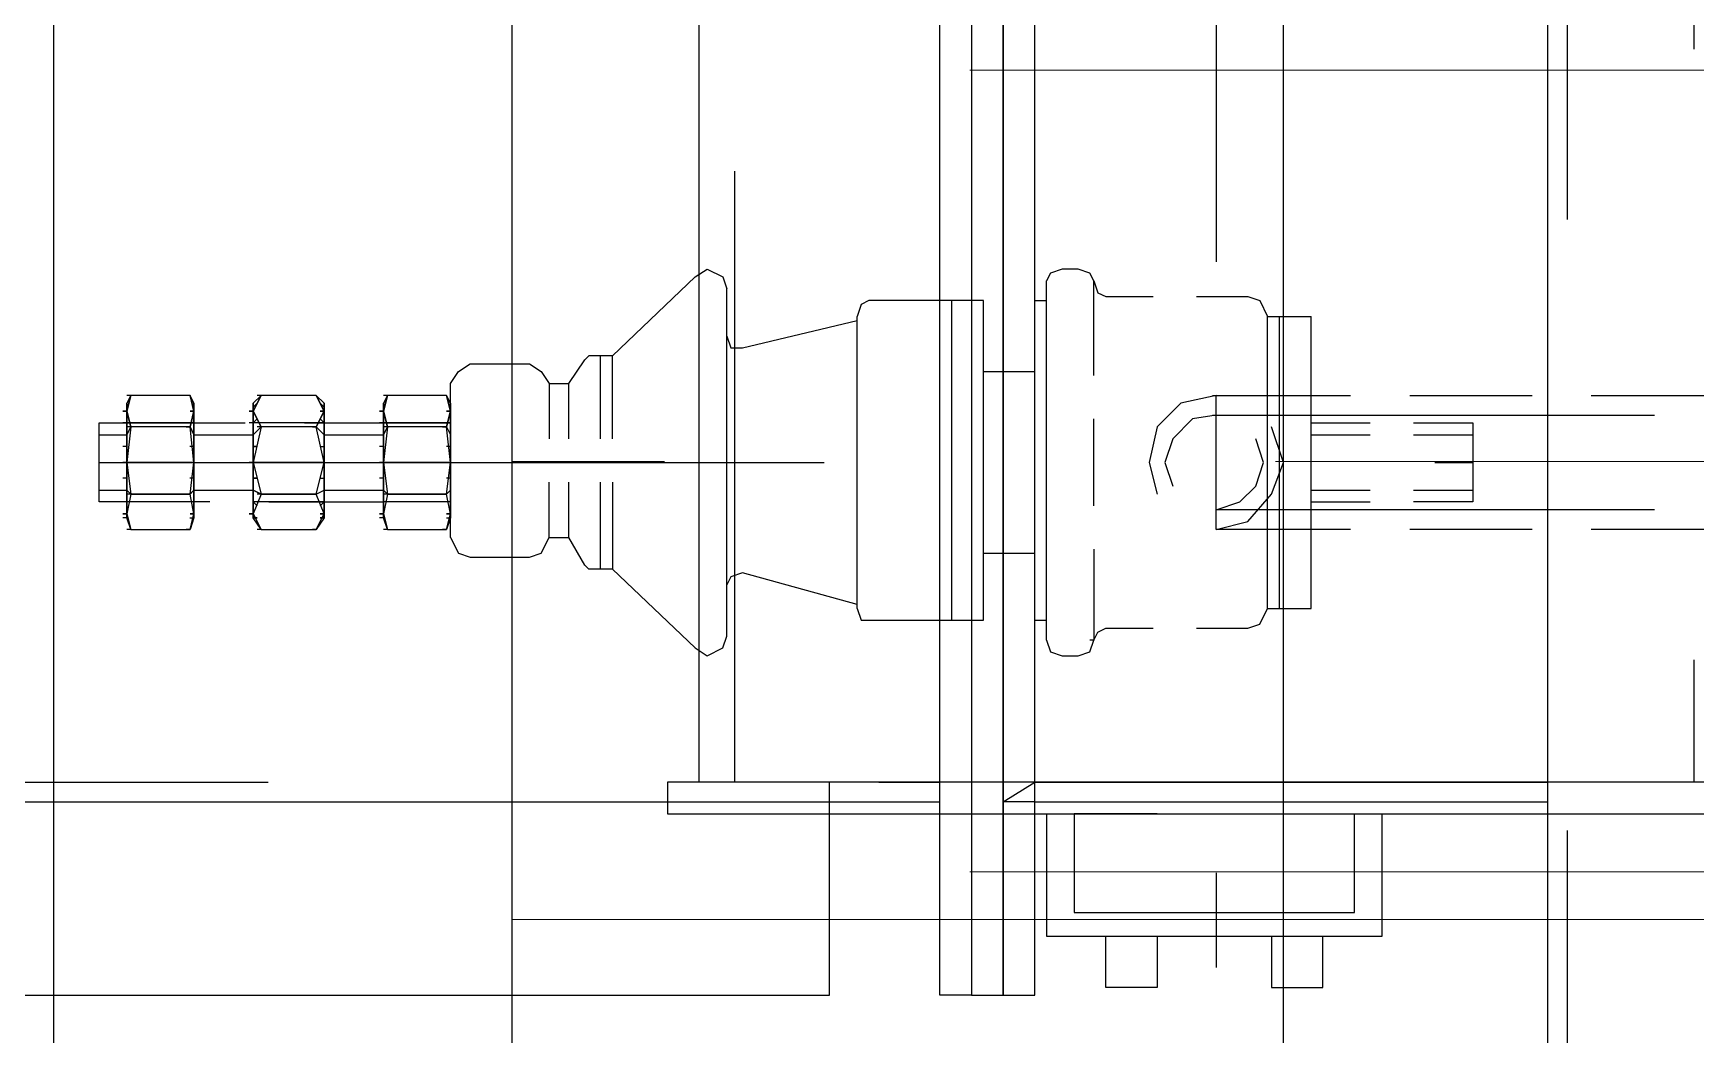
# Model space of a CAD drawing. Header units: metres. Extents: x 529718 to 530172, y 2673462 to 2673812.
# Drawn here: x 529940.434 to 529940.7061, y 2673635.1512 to 2673635.3152 of the extents above; entities that cross this region are included whole.
import ezdxf

# ---------------------------------------------------------------- set-up
doc = ezdxf.new("R2010")
doc.units = ezdxf.units.M
for name, pattern in [('CENTER2', [1.125, 0.75, -0.125, 0.125, -0.125]), ('HIDDEN', [0.375, 0.25, -0.125]), ('PDF_IMPORT', [1, 0.8, -0.2])]:
    doc.linetypes.add(name, pattern=pattern)
doc.layers.add('IDT', color=7, linetype='Continuous')

# ---------------------------------------------------------------- blocks, each defined once
blk = doc.blocks.new('IDT')
at = {"layer": 'IDT', "color": 7}
blk.add_line((27.40598, 20.86041), (27.40598, 21.66041), dxfattribs=at)
at = {"layer": 'IDT', "color": 0, "lineweight": 25}
for p, q in [((27.20467, 21.62419), (27.20467, 20.89662)), ((27.16138, 21.5809), (27.16138, 20.93992)), ((27.20661, 21.50401), (27.19821, 21.50401)), ((27.19821, 21.50401), (27.19821, 21.49561)), ((27.20661, 21.49561), (27.20661, 21.50401)), ((27.22535, 21.49561), (27.22535, 21.50401)), ((27.22535, 21.50401), (27.23375, 21.50401)), ((27.23375, 21.50401), (27.23375, 21.49561)), ((27.25055, 21.5053), (27.24538, 21.5053)), ((27.24538, 21.5053), (27.24538, 21.01616)), ((27.25055, 21.01616), (27.25055, 21.5053)), ((27.25572, 21.5053), (27.25055, 21.5053)), ((27.25055, 21.5053), (27.25055, 21.01616)), ((27.25572, 21.01616), (27.25572, 21.5053)), ((27.25572, 21.01616), (27.25572, 21.5053)), ((27.25572, 21.5053), (27.26089, 21.5053)), ((27.26089, 21.5053), (27.26089, 21.01616)), ((27.50578, 21.5053), (27.27898, 21.5053)), ((27.27898, 21.5053), (27.27898, 21.47041)), ((27.24344, 21.49561), (27.18852, 21.49561)), ((27.18852, 21.49561), (27.18852, 21.47558)), ((27.24344, 21.47558), (27.24344, 21.49561)), ((27.23892, 21.49173), (27.19304, 21.49173)), ((27.19304, 21.49173), (27.19304, 21.47558)), ((27.23892, 21.47558), (27.23892, 21.49173)), ((27.30547, 21.47558), (27.12649, 21.47558)), ((27.22535, 21.47558), (27.23892, 21.47558)), ((27.30547, 21.47041), (27.30547, 21.47558)), ((27.24538, 21.47364), (27.16138, 21.47364)), ((27.16138, 21.47364), (27.16138, 21.04718)), ((27.24538, 21.47364), (27.25055, 21.47364)), ((27.25055, 21.47364), (27.24538, 21.47041)), ((27.47412, 21.47364), (27.26089, 21.47364)), ((27.12649, 21.47041), (27.30547, 21.47041)), ((27.1323, 21.47041), (27.3003, 21.47041)), ((27.24538, 21.47041), (27.16138, 21.47041)), ((27.3003, 21.47041), (27.3003, 21.05041)), ((27.23633, 21.44909), (27.23569, 21.44715)), ((27.23827, 21.44973), (27.23633, 21.44909)), ((27.24086, 21.44973), (27.23827, 21.44973)), ((27.24279, 21.44909), (27.24086, 21.44973)), ((27.24344, 21.44715), (27.24279, 21.44909)), ((27.29642, 21.44844), (27.29578, 21.4465)), ((27.29901, 21.44973), (27.29642, 21.44844)), ((27.30095, 21.44844), (27.29901, 21.44973)), ((27.31452, 21.43552), (27.30095, 21.44844)), ((27.23504, 21.44586), (27.23375, 21.44521)), ((27.23569, 21.44715), (27.23504, 21.44586)), ((27.23569, 21.44715), (27.23633, 21.44715)), ((27.23569, 21.43229), (27.23569, 21.44715)), ((27.20855, 21.44456), (27.20726, 21.44198)), ((27.21049, 21.44521), (27.20855, 21.44456)), ((27.21889, 21.44521), (27.21049, 21.44521)), ((27.23375, 21.44521), (27.22599, 21.44521)), ((27.24538, 21.44392), (27.24344, 21.44392)), ((27.27252, 21.44392), (27.25378, 21.44392)), ((27.27381, 21.44392), (27.27252, 21.44392)), ((27.27446, 21.44198), (27.27381, 21.44392)), ((27.20726, 21.44198), (27.20015, 21.44198)), ((27.27446, 21.44133), (27.29319, 21.43616)), ((27.29513, 21.43681), (27.29578, 21.4381)), ((27.29319, 21.43616), (27.29513, 21.43681)), ((27.31452, 21.4213), (27.31452, 21.43552)), ((27.31452, 21.43552), (27.31839, 21.43552)), ((27.31646, 21.43552), (27.31646, 21.4213)), ((27.31839, 21.43552), (27.31904, 21.43487)), ((27.31904, 21.43487), (27.32162, 21.43035)), ((27.25378, 21.43293), (27.24538, 21.43293)), ((27.32615, 21.43293), (27.32486, 21.43035)), ((27.32809, 21.43358), (27.32615, 21.43293)), ((27.33778, 21.43358), (27.32809, 21.43358)), ((27.33972, 21.43293), (27.33778, 21.43358)), ((27.34101, 21.43035), (27.33972, 21.43293)), ((27.32162, 21.43035), (27.32162, 21.4213)), ((27.32486, 21.43035), (27.32162, 21.43035)), ((27.32486, 21.43035), (27.32486, 21.4213)), ((27.34101, 21.43035), (27.34101, 21.4213)), ((27.1323, 21.42906), (27.15427, 21.42906)), ((27.16396, 21.42906), (27.18399, 21.42906)), ((27.19369, 21.42906), (27.21566, 21.42906)), ((27.21049, 21.42776), (27.20661, 21.42324)), ((27.21566, 21.42906), (27.21049, 21.42776)), ((27.21566, 21.42906), (27.21566, 21.40709)), ((27.34101, 21.42712), (27.34166, 21.42906)), ((27.34166, 21.42906), (27.34101, 21.42647)), ((27.34166, 21.42906), (27.34101, 21.42647)), ((27.34166, 21.42712), (27.34101, 21.42712)), ((27.34101, 21.42647), (27.34101, 21.42712)), ((27.34101, 21.42712), (27.34101, 21.42647)), ((27.35135, 21.42906), (27.34166, 21.42906)), ((27.34166, 21.42906), (27.3423, 21.42906)), ((27.35199, 21.42647), (27.35135, 21.42906)), ((27.35199, 21.42647), (27.35135, 21.42906)), ((27.35135, 21.42906), (27.35199, 21.42712)), ((27.35135, 21.42906), (27.35199, 21.42906)), ((27.35199, 21.42712), (27.35264, 21.42712)), ((27.35199, 21.42647), (27.35199, 21.42712)), ((27.35199, 21.42712), (27.35199, 21.42647)), ((27.36169, 21.42712), (27.36298, 21.42906)), ((27.36298, 21.42906), (27.36169, 21.42647)), ((27.36298, 21.42906), (27.36169, 21.42647)), ((27.36169, 21.42712), (27.36233, 21.42712)), ((27.36233, 21.42712), (27.36169, 21.42712)), ((27.36169, 21.42647), (27.36169, 21.42712)), ((27.36169, 21.42712), (27.36169, 21.42647)), ((27.37202, 21.42906), (27.36298, 21.42906)), ((27.36298, 21.42906), (27.36362, 21.42906)), ((27.37332, 21.42647), (27.37202, 21.42906)), ((27.37332, 21.42647), (27.37202, 21.42906)), ((27.37202, 21.42906), (27.37332, 21.42712)), ((27.37202, 21.42906), (27.37267, 21.42906)), ((27.37332, 21.42712), (27.37267, 21.42712)), ((27.37267, 21.42712), (27.37332, 21.42712)), ((27.37332, 21.42647), (27.37332, 21.42712)), ((27.37332, 21.42712), (27.37332, 21.42647)), ((27.38301, 21.42712), (27.38365, 21.42906)), ((27.38365, 21.42906), (27.38301, 21.42647)), ((27.38365, 21.42906), (27.38301, 21.42647)), ((27.38366, 21.42712), (27.38301, 21.42712)), ((27.38301, 21.42647), (27.38301, 21.42712)), ((27.38301, 21.42712), (27.38301, 21.42647)), ((27.38365, 21.42906), (27.3843, 21.42906)), ((27.39335, 21.42906), (27.38365, 21.42906)), ((27.39399, 21.42647), (27.39335, 21.42906)), ((27.39399, 21.42647), (27.39335, 21.42906)), ((27.39335, 21.42906), (27.39399, 21.42712)), ((27.39335, 21.42906), (27.39399, 21.42906)), ((27.39399, 21.42712), (27.39464, 21.42712)), ((27.39399, 21.42647), (27.39399, 21.42712)), ((27.39399, 21.42712), (27.39399, 21.42647)), ((27.17366, 21.41161), (27.17366, 21.42453)), ((27.17366, 21.42453), (27.18335, 21.42453)), ((27.20015, 21.42453), (27.19046, 21.42453)), ((27.21178, 21.42453), (27.20919, 21.42195)), ((27.21566, 21.42582), (27.21178, 21.42453)), ((27.23569, 21.42518), (27.23569, 21.41096)), ((27.34101, 21.42647), (27.34166, 21.42324)), ((27.34101, 21.42647), (27.34166, 21.42324)), ((27.34101, 21.42259), (27.34101, 21.42647)), ((27.34101, 21.42647), (27.34101, 21.42259)), ((27.34166, 21.42647), (27.34101, 21.42647)), ((27.34101, 21.42647), (27.34166, 21.42647)), ((27.34101, 21.42518), (27.34101, 21.42453)), ((27.34101, 21.42518), (27.34101, 21.42453)), ((27.34101, 21.42453), (27.34101, 21.42324)), ((27.34101, 21.42324), (27.34101, 21.42453)), ((27.34101, 21.42453), (27.35199, 21.42453)), ((27.35135, 21.42324), (27.35199, 21.42647)), ((27.35135, 21.42324), (27.35199, 21.42647)), ((27.35199, 21.42647), (27.35199, 21.42259)), ((27.35199, 21.42259), (27.35199, 21.42647)), ((27.35264, 21.42647), (27.35199, 21.42647)), ((27.35199, 21.42647), (27.35264, 21.42647)), ((27.35199, 21.42453), (27.35199, 21.42518)), ((27.35199, 21.42518), (27.35199, 21.42453)), ((27.37073, 21.42453), (27.35199, 21.42453)), ((27.35199, 21.42324), (27.35199, 21.42453)), ((27.35199, 21.42453), (27.35199, 21.42324)), ((27.36169, 21.42647), (27.36298, 21.42324)), ((27.36169, 21.42647), (27.36298, 21.42324)), ((27.36169, 21.42259), (27.36169, 21.42647)), ((27.36169, 21.42647), (27.36169, 21.42259)), ((27.36233, 21.42647), (27.36169, 21.42647)), ((27.36169, 21.42647), (27.36233, 21.42647)), ((27.36233, 21.42518), (27.36169, 21.42453)), ((27.36233, 21.42518), (27.36169, 21.42453)), ((27.36169, 21.42453), (27.36169, 21.42324)), ((27.36169, 21.42324), (27.36169, 21.42453)), ((27.36169, 21.42453), (27.37332, 21.42453)), ((27.37202, 21.42324), (27.37332, 21.42647)), ((27.37202, 21.42324), (27.37332, 21.42647)), ((27.37267, 21.42518), (27.37332, 21.42453)), ((27.37267, 21.42518), (27.37332, 21.42453)), ((27.37332, 21.42647), (27.37332, 21.42259)), ((27.37332, 21.42259), (27.37332, 21.42647)), ((27.37396, 21.42647), (27.37332, 21.42647)), ((27.37332, 21.42647), (27.37396, 21.42647)), ((27.37332, 21.42324), (27.37332, 21.42453)), ((27.37332, 21.42453), (27.37332, 21.42324)), ((27.38042, 21.42453), (27.39852, 21.42453)), ((27.38301, 21.42647), (27.38365, 21.42324)), ((27.38301, 21.42647), (27.38365, 21.42324)), ((27.38301, 21.42259), (27.38301, 21.42647)), ((27.38301, 21.42647), (27.38301, 21.42259)), ((27.38365, 21.42647), (27.38301, 21.42647)), ((27.38301, 21.42647), (27.38365, 21.42647)), ((27.38301, 21.42518), (27.38301, 21.42453)), ((27.38301, 21.42518), (27.38301, 21.42453)), ((27.38301, 21.42453), (27.38301, 21.42324)), ((27.38301, 21.42324), (27.38301, 21.42453)), ((27.38301, 21.42453), (27.39399, 21.42453)), ((27.39335, 21.42324), (27.39399, 21.42647)), ((27.39335, 21.42324), (27.39399, 21.42647)), ((27.39399, 21.42647), (27.39399, 21.42259)), ((27.39399, 21.42259), (27.39399, 21.42647)), ((27.39464, 21.42647), (27.39399, 21.42647)), ((27.39399, 21.42647), (27.39464, 21.42647)), ((27.39399, 21.42518), (27.39399, 21.42453)), ((27.39399, 21.42518), (27.39399, 21.42453)), ((27.39399, 21.42324), (27.39399, 21.42453)), ((27.39399, 21.42453), (27.39399, 21.42324)), ((27.39852, 21.42453), (27.39852, 21.41161)), ((27.18335, 21.42259), (27.17366, 21.42259)), ((27.20015, 21.42259), (27.19046, 21.42259)), ((27.20661, 21.42324), (27.20467, 21.41807)), ((27.20919, 21.42195), (27.2079, 21.41807)), ((27.22406, 21.41807), (27.22276, 21.42195)), ((27.22664, 21.41807), (27.22535, 21.42324)), ((27.34166, 21.42324), (27.34101, 21.41807)), ((27.34166, 21.42324), (27.34101, 21.41807)), ((27.34101, 21.42324), (27.34101, 21.4213)), ((27.34101, 21.4213), (27.34101, 21.42324)), ((27.34166, 21.42324), (27.34101, 21.42259)), ((27.34166, 21.42324), (27.34101, 21.42259)), ((27.34101, 21.41807), (27.34101, 21.42259)), ((27.34101, 21.42259), (27.34101, 21.41807)), ((27.34101, 21.4213), (27.34101, 21.41807)), ((27.34101, 21.41807), (27.34101, 21.4213)), ((27.34166, 21.42324), (27.35135, 21.42324)), ((27.35135, 21.42324), (27.34166, 21.42324)), ((27.3423, 21.42324), (27.34166, 21.42324)), ((27.34166, 21.42324), (27.3423, 21.42324)), ((27.35199, 21.41807), (27.35135, 21.42324)), ((27.35199, 21.41807), (27.35135, 21.42324)), ((27.35199, 21.42259), (27.35135, 21.42324)), ((27.35135, 21.42324), (27.35199, 21.42259)), ((27.35135, 21.42324), (27.35199, 21.42324)), ((27.35135, 21.42324), (27.35199, 21.42324)), ((27.35199, 21.4213), (27.35199, 21.42324)), ((27.35199, 21.42324), (27.35199, 21.4213)), ((27.35199, 21.42259), (27.35199, 21.41807)), ((27.35199, 21.41807), (27.35199, 21.42259)), ((27.36169, 21.42259), (27.35199, 21.42259)), ((27.35199, 21.41807), (27.35199, 21.4213)), ((27.35199, 21.4213), (27.35199, 21.41807)), ((27.36298, 21.42324), (27.36169, 21.41807)), ((27.36298, 21.42324), (27.36169, 21.41807)), ((27.36169, 21.42324), (27.36169, 21.4213)), ((27.36169, 21.4213), (27.36169, 21.42324)), ((27.36298, 21.42324), (27.36169, 21.42259)), ((27.36298, 21.42324), (27.36169, 21.42259)), ((27.36169, 21.41807), (27.36169, 21.42259)), ((27.36169, 21.42259), (27.36169, 21.41807)), ((27.36169, 21.4213), (27.36169, 21.41807)), ((27.36169, 21.41807), (27.36169, 21.4213)), ((27.36298, 21.42324), (27.37202, 21.42324)), ((27.37202, 21.42324), (27.36298, 21.42324)), ((27.36362, 21.42324), (27.36298, 21.42324)), ((27.36298, 21.42324), (27.36362, 21.42324)), ((27.37332, 21.41807), (27.37202, 21.42324)), ((27.37332, 21.41807), (27.37202, 21.42324)), ((27.37332, 21.42259), (27.37202, 21.42324)), ((27.37202, 21.42324), (27.37332, 21.42259)), ((27.37202, 21.42324), (27.37267, 21.42324)), ((27.37202, 21.42324), (27.37267, 21.42324)), ((27.37332, 21.4213), (27.37332, 21.42324)), ((27.37332, 21.42324), (27.37332, 21.4213)), ((27.37332, 21.42259), (27.37332, 21.41807)), ((27.37332, 21.41807), (27.37332, 21.42259)), ((27.38301, 21.42259), (27.37332, 21.42259)), ((27.37332, 21.41807), (27.37332, 21.4213)), ((27.37332, 21.4213), (27.37332, 21.41807)), ((27.38365, 21.42324), (27.38301, 21.41807)), ((27.38365, 21.42324), (27.38301, 21.41807)), ((27.38301, 21.42324), (27.38301, 21.4213)), ((27.38301, 21.4213), (27.38301, 21.42324)), ((27.38365, 21.42324), (27.38301, 21.42259)), ((27.38366, 21.42324), (27.38301, 21.42259)), ((27.38301, 21.41807), (27.38301, 21.42259)), ((27.38301, 21.42259), (27.38301, 21.41807)), ((27.38301, 21.4213), (27.38301, 21.41807)), ((27.38301, 21.41807), (27.38301, 21.4213)), ((27.3843, 21.42324), (27.38365, 21.42324)), ((27.38365, 21.42324), (27.3843, 21.42324)), ((27.38365, 21.42324), (27.39335, 21.42324)), ((27.39335, 21.42324), (27.38365, 21.42324)), ((27.39399, 21.41807), (27.39335, 21.42324)), ((27.39399, 21.41807), (27.39335, 21.42324)), ((27.39399, 21.42259), (27.39335, 21.42324)), ((27.39335, 21.42324), (27.39399, 21.42259)), ((27.39335, 21.42324), (27.39399, 21.42324)), ((27.39335, 21.42324), (27.39399, 21.42324)), ((27.39399, 21.4213), (27.39399, 21.42324)), ((27.39399, 21.42324), (27.39399, 21.4213)), ((27.39399, 21.42259), (27.39399, 21.41807)), ((27.39399, 21.41807), (27.39399, 21.42259)), ((27.39852, 21.42259), (27.39399, 21.42259)), ((27.39399, 21.41807), (27.39399, 21.4213)), ((27.39399, 21.4213), (27.39399, 21.41807)), ((27.34101, 21.42066), (27.34166, 21.42066)), ((27.34101, 21.42066), (27.34166, 21.42066)), ((27.35199, 21.42066), (27.35264, 21.42066)), ((27.36233, 21.42066), (27.36169, 21.42066)), ((27.36233, 21.42066), (27.36169, 21.42066)), ((27.37267, 21.42066), (27.37332, 21.42066)), ((27.37332, 21.42066), (27.37267, 21.42066)), ((27.38301, 21.42066), (27.38365, 21.42066)), ((27.38301, 21.42066), (27.38366, 21.42066)), ((27.39399, 21.42066), (27.39464, 21.42066)), ((27.20467, 21.41807), (27.20661, 21.41226)), ((27.2079, 21.41807), (27.20919, 21.41419)), ((27.22276, 21.41419), (27.22406, 21.41807)), ((27.22535, 21.41226), (27.22664, 21.41807)), ((27.34101, 21.41807), (27.34166, 21.41226)), ((27.34101, 21.41807), (27.34166, 21.41226)), ((27.34101, 21.41807), (27.34101, 21.41355)), ((27.34101, 21.41355), (27.34101, 21.41807)), ((27.34101, 21.41807), (27.34101, 21.41484)), ((27.34101, 21.41484), (27.34101, 21.41807)), ((27.35199, 21.41807), (27.34101, 21.41807)), ((27.34101, 21.41807), (27.35199, 21.41807)), ((27.34166, 21.41807), (27.34101, 21.41807)), ((27.34101, 21.41807), (27.34166, 21.41807)), ((27.35135, 21.41226), (27.35199, 21.41807)), ((27.35135, 21.41226), (27.35199, 21.41807)), ((27.35199, 21.41807), (27.35199, 21.41355)), ((27.35199, 21.41355), (27.35199, 21.41807)), ((27.35199, 21.41484), (27.35199, 21.41807)), ((27.35199, 21.41807), (27.35199, 21.41484)), ((27.35199, 21.41807), (27.35264, 21.41807)), ((27.36169, 21.41807), (27.36298, 21.41226)), ((27.36169, 21.41807), (27.36298, 21.41226)), ((27.36169, 21.41807), (27.36169, 21.41355)), ((27.36169, 21.41355), (27.36169, 21.41807)), ((27.36169, 21.41807), (27.36169, 21.41484)), ((27.36169, 21.41484), (27.36169, 21.41807)), ((27.37332, 21.41807), (27.36169, 21.41807)), ((27.36169, 21.41807), (27.37332, 21.41807)), ((27.36233, 21.41807), (27.36169, 21.41807)), ((27.36169, 21.41807), (27.36233, 21.41807)), ((27.37202, 21.41226), (27.37332, 21.41807)), ((27.37202, 21.41226), (27.37332, 21.41807)), ((27.37332, 21.41807), (27.37332, 21.41355)), ((27.37332, 21.41355), (27.37332, 21.41807)), ((27.37332, 21.41484), (27.37332, 21.41807)), ((27.37332, 21.41807), (27.37332, 21.41484)), ((27.37332, 21.41807), (27.37396, 21.41807)), ((27.38301, 21.41807), (27.38365, 21.41226)), ((27.38301, 21.41807), (27.38365, 21.41226)), ((27.38301, 21.41807), (27.38301, 21.41355)), ((27.38301, 21.41355), (27.38301, 21.41807)), ((27.38301, 21.41807), (27.38301, 21.41484)), ((27.38301, 21.41484), (27.38301, 21.41807)), ((27.39399, 21.41807), (27.38301, 21.41807)), ((27.38301, 21.41807), (27.39399, 21.41807)), ((27.38365, 21.41807), (27.38301, 21.41807)), ((27.38301, 21.41807), (27.38365, 21.41807)), ((27.39335, 21.41226), (27.39399, 21.41807)), ((27.39335, 21.41226), (27.39399, 21.41807)), ((27.39399, 21.41807), (27.39399, 21.41355)), ((27.39399, 21.41355), (27.39399, 21.41807)), ((27.39399, 21.41484), (27.39399, 21.41807)), ((27.39399, 21.41807), (27.39399, 21.41484)), ((27.39399, 21.41807), (27.39464, 21.41807)), ((27.18335, 21.41355), (27.17366, 21.41355)), ((27.20015, 21.41355), (27.19046, 21.41355)), ((27.21953, 21.41096), (27.22276, 21.41419)), ((27.31452, 21.41419), (27.31452, 21.40062)), ((27.31646, 21.41419), (27.31646, 21.40062)), ((27.32162, 21.41419), (27.32162, 21.40515)), ((27.32486, 21.40515), (27.32486, 21.41419)), ((27.34101, 21.41549), (27.34166, 21.41549)), ((27.34101, 21.41549), (27.34166, 21.41549)), ((27.34101, 21.41484), (27.34101, 21.41226)), ((27.34101, 21.41226), (27.34101, 21.41484)), ((27.34101, 21.41419), (27.34101, 21.40515)), ((27.34101, 21.41355), (27.34101, 21.40967)), ((27.34101, 21.40967), (27.34101, 21.41355)), ((27.34166, 21.41226), (27.34101, 21.41355)), ((27.34166, 21.41226), (27.34101, 21.41355)), ((27.35199, 21.41355), (27.35135, 21.41226)), ((27.35135, 21.41226), (27.35199, 21.41355)), ((27.35199, 21.41549), (27.35264, 21.41549)), ((27.35199, 21.41226), (27.35199, 21.41484)), ((27.35199, 21.41484), (27.35199, 21.41226)), ((27.35199, 21.41355), (27.35199, 21.40967)), ((27.35199, 21.40967), (27.35199, 21.41355)), ((27.36169, 21.41355), (27.35199, 21.41355)), ((27.36233, 21.41549), (27.36169, 21.41549)), ((27.36233, 21.41549), (27.36169, 21.41549)), ((27.36169, 21.41484), (27.36169, 21.41226)), ((27.36169, 21.41226), (27.36169, 21.41484)), ((27.36169, 21.41355), (27.36169, 21.40967)), ((27.36169, 21.40967), (27.36169, 21.41355)), ((27.36298, 21.41226), (27.36169, 21.41355)), ((27.36298, 21.41226), (27.36169, 21.41355)), ((27.37332, 21.41355), (27.37202, 21.41226)), ((27.37202, 21.41226), (27.37332, 21.41355)), ((27.37267, 21.41549), (27.37332, 21.41549)), ((27.37332, 21.41549), (27.37267, 21.41549)), ((27.37332, 21.41226), (27.37332, 21.41484)), ((27.37332, 21.41484), (27.37332, 21.41226)), ((27.37332, 21.41355), (27.37332, 21.40967)), ((27.37332, 21.40967), (27.37332, 21.41355)), ((27.38301, 21.41355), (27.37332, 21.41355)), ((27.38301, 21.41549), (27.38365, 21.41549)), ((27.38301, 21.41549), (27.38366, 21.41549)), ((27.38301, 21.41484), (27.38301, 21.41226)), ((27.38301, 21.41226), (27.38301, 21.41484)), ((27.38301, 21.41355), (27.38301, 21.40967)), ((27.38301, 21.40967), (27.38301, 21.41355)), ((27.38365, 21.41226), (27.38301, 21.41355)), ((27.38366, 21.41226), (27.38301, 21.41355)), ((27.39399, 21.41355), (27.39335, 21.41226)), ((27.39335, 21.41226), (27.39399, 21.41355)), ((27.39399, 21.41549), (27.39464, 21.41549)), ((27.39399, 21.41226), (27.39399, 21.41484)), ((27.39399, 21.41484), (27.39399, 21.41226)), ((27.39399, 21.41355), (27.39399, 21.40967)), ((27.39399, 21.40967), (27.39399, 21.41355)), ((27.39852, 21.41355), (27.39399, 21.41355)), ((27.18335, 21.41161), (27.17366, 21.41161)), ((27.20015, 21.41161), (27.19046, 21.41161)), ((27.21566, 21.41032), (27.21953, 21.41096)), ((27.2163, 21.41032), (27.21566, 21.41032)), ((27.22147, 21.40838), (27.22535, 21.41226)), ((27.34166, 21.41226), (27.34101, 21.40967)), ((27.34101, 21.40967), (27.34166, 21.41226)), ((27.34101, 21.41226), (27.34101, 21.41161)), ((27.34101, 21.41161), (27.34101, 21.41226)), ((27.36492, 21.41161), (27.34101, 21.41161)), ((27.34101, 21.41096), (27.34101, 21.41161)), ((27.34101, 21.41096), (27.34101, 21.41161)), ((27.34101, 21.41161), (27.35199, 21.41161)), ((27.34101, 21.41161), (27.34166, 21.41161)), ((27.34166, 21.41226), (27.35135, 21.41226)), ((27.34166, 21.41226), (27.35135, 21.41226)), ((27.3423, 21.41226), (27.34166, 21.41226)), ((27.34166, 21.41226), (27.3423, 21.41226)), ((27.35199, 21.40967), (27.35135, 21.41226)), ((27.35135, 21.41226), (27.35199, 21.40967)), ((27.35135, 21.41226), (27.35199, 21.41226)), ((27.35199, 21.41161), (27.35199, 21.41226)), ((27.35199, 21.41226), (27.35199, 21.41161)), ((27.35199, 21.41096), (27.35199, 21.41161)), ((27.35199, 21.41096), (27.35199, 21.41161)), ((27.35199, 21.41161), (27.35264, 21.41161)), ((27.36298, 21.41226), (27.36169, 21.40967)), ((27.36169, 21.40967), (27.36298, 21.41226)), ((27.36169, 21.41226), (27.36169, 21.41161)), ((27.36169, 21.41161), (27.36169, 21.41226)), ((27.36233, 21.41096), (27.36169, 21.41161)), ((27.36233, 21.41096), (27.36169, 21.41161)), ((27.36169, 21.41161), (27.37332, 21.41161)), ((27.36169, 21.41161), (27.36233, 21.41161)), ((27.36298, 21.41226), (27.37202, 21.41226)), ((27.36298, 21.41226), (27.37202, 21.41226)), ((27.36362, 21.41226), (27.36298, 21.41226)), ((27.36298, 21.41226), (27.36362, 21.41226)), ((27.37332, 21.40967), (27.37202, 21.41226)), ((27.37202, 21.41226), (27.37332, 21.40967)), ((27.37202, 21.41226), (27.37267, 21.41226)), ((27.37332, 21.41161), (27.37267, 21.41096)), ((27.37267, 21.41096), (27.37332, 21.41161)), ((27.37332, 21.41161), (27.37332, 21.41226)), ((27.37332, 21.41226), (27.37332, 21.41161)), ((27.37332, 21.41161), (27.37396, 21.41161)), ((27.39852, 21.41161), (27.37461, 21.41161)), ((27.38365, 21.41226), (27.38301, 21.40967)), ((27.38301, 21.40967), (27.38365, 21.41226)), ((27.38301, 21.41226), (27.38301, 21.41161)), ((27.38301, 21.41161), (27.38301, 21.41226)), ((27.38301, 21.41096), (27.38301, 21.41161)), ((27.38301, 21.41096), (27.38301, 21.41161)), ((27.38301, 21.41161), (27.39399, 21.41161)), ((27.38301, 21.41161), (27.38365, 21.41161)), ((27.3843, 21.41226), (27.38365, 21.41226)), ((27.38365, 21.41226), (27.3843, 21.41226)), ((27.38365, 21.41226), (27.39335, 21.41226)), ((27.38365, 21.41226), (27.39335, 21.41226)), ((27.39399, 21.40967), (27.39335, 21.41226)), ((27.39335, 21.41226), (27.39399, 21.40967)), ((27.39335, 21.41226), (27.39399, 21.41226)), ((27.39399, 21.41161), (27.39399, 21.41226)), ((27.39399, 21.41226), (27.39399, 21.41161)), ((27.39399, 21.41096), (27.39399, 21.41161)), ((27.39399, 21.41096), (27.39399, 21.41161)), ((27.39399, 21.41161), (27.39464, 21.41161)), ((27.21566, 21.40709), (27.22147, 21.40838)), ((27.34101, 21.40967), (27.34166, 21.40709)), ((27.34166, 21.40709), (27.34101, 21.40967)), ((27.34101, 21.40967), (27.34101, 21.40838)), ((27.34101, 21.40838), (27.34101, 21.40967)), ((27.34166, 21.40967), (27.34101, 21.40967)), ((27.34101, 21.40967), (27.34166, 21.40967)), ((27.34101, 21.40902), (27.34101, 21.40838)), ((27.34101, 21.40838), (27.34101, 21.40902)), ((27.34101, 21.40838), (27.34166, 21.40709)), ((27.35135, 21.40709), (27.35199, 21.40967)), ((27.35199, 21.40967), (27.35135, 21.40709)), ((27.35135, 21.40709), (27.35199, 21.40838)), ((27.35199, 21.40967), (27.35199, 21.40838)), ((27.35199, 21.40838), (27.35199, 21.40967)), ((27.35264, 21.40967), (27.35199, 21.40967)), ((27.35199, 21.40967), (27.35264, 21.40967)), ((27.35199, 21.40838), (27.35199, 21.40902)), ((27.35199, 21.40838), (27.35199, 21.40902)), ((27.36169, 21.40967), (27.36298, 21.40709)), ((27.36298, 21.40709), (27.36169, 21.40967)), ((27.36169, 21.40967), (27.36169, 21.40838)), ((27.36169, 21.40838), (27.36169, 21.40967)), ((27.36233, 21.40967), (27.36169, 21.40967)), ((27.36169, 21.40967), (27.36233, 21.40967)), ((27.36169, 21.40902), (27.36233, 21.40838)), ((27.36233, 21.40838), (27.36169, 21.40902)), ((27.36298, 21.40709), (27.36169, 21.40838)), ((27.37202, 21.40709), (27.37332, 21.40967)), ((27.37332, 21.40967), (27.37202, 21.40709)), ((27.37202, 21.40709), (27.37332, 21.40838)), ((27.37332, 21.40902), (27.37267, 21.40838)), ((27.37267, 21.40838), (27.37332, 21.40902)), ((27.37332, 21.40967), (27.37332, 21.40838)), ((27.37332, 21.40838), (27.37332, 21.40967)), ((27.37396, 21.40967), (27.37332, 21.40967)), ((27.37332, 21.40967), (27.37396, 21.40967)), ((27.38301, 21.40967), (27.38365, 21.40709)), ((27.38365, 21.40709), (27.38301, 21.40967)), ((27.38301, 21.40967), (27.38301, 21.40838)), ((27.38301, 21.40838), (27.38301, 21.40967)), ((27.38365, 21.40967), (27.38301, 21.40967)), ((27.38301, 21.40967), (27.38365, 21.40967)), ((27.38301, 21.40902), (27.38301, 21.40838)), ((27.38301, 21.40838), (27.38301, 21.40902)), ((27.38301, 21.40838), (27.38365, 21.40709)), ((27.39335, 21.40709), (27.39399, 21.40967)), ((27.39399, 21.40967), (27.39335, 21.40709)), ((27.39335, 21.40709), (27.39399, 21.40838)), ((27.39399, 21.40967), (27.39399, 21.40838)), ((27.39399, 21.40838), (27.39399, 21.40967)), ((27.39464, 21.40967), (27.39399, 21.40967)), ((27.39399, 21.40967), (27.39464, 21.40967)), ((27.39399, 21.40838), (27.39399, 21.40902)), ((27.39399, 21.40838), (27.39399, 21.40902)), ((27.15427, 21.40709), (27.1323, 21.40709)), ((27.18399, 21.40709), (27.16396, 21.40709)), ((27.21566, 21.40709), (27.19369, 21.40709)), ((27.2163, 21.40709), (27.21566, 21.40709)), ((27.32162, 21.40515), (27.31904, 21.40127)), ((27.32486, 21.40515), (27.32162, 21.40515)), ((27.32615, 21.40321), (27.32486, 21.40515)), ((27.34101, 21.40515), (27.33972, 21.40321)), ((27.34166, 21.40709), (27.35135, 21.40709)), ((27.34166, 21.40709), (27.3423, 21.40709)), ((27.35135, 21.40709), (27.35199, 21.40709)), ((27.36298, 21.40709), (27.37202, 21.40709)), ((27.36298, 21.40709), (27.36362, 21.40709)), ((27.37202, 21.40709), (27.37267, 21.40709)), ((27.38365, 21.40709), (27.3843, 21.40709)), ((27.38365, 21.40709), (27.39335, 21.40709)), ((27.39335, 21.40709), (27.39399, 21.40709)), ((27.23569, 21.40386), (27.23569, 21.38835)), ((27.25378, 21.40321), (27.24538, 21.40321)), ((27.32809, 21.40192), (27.32615, 21.40321)), ((27.33972, 21.40321), (27.33778, 21.40192)), ((27.29319, 21.39933), (27.27446, 21.39481)), ((27.29513, 21.39933), (27.29319, 21.39933)), ((27.29578, 21.39739), (27.29513, 21.39933)), ((27.31452, 21.40062), (27.30095, 21.3877)), ((27.31452, 21.40062), (27.31839, 21.40062)), ((27.31839, 21.40062), (27.31904, 21.40127)), ((27.33778, 21.40192), (27.32809, 21.40192)), ((27.20726, 21.39416), (27.20015, 21.39416)), ((27.20855, 21.39158), (27.20726, 21.39416)), ((27.27381, 21.39222), (27.27446, 21.39416)), ((27.21049, 21.39093), (27.20855, 21.39158)), ((27.24538, 21.39158), (27.24344, 21.39158)), ((27.25378, 21.39158), (27.27252, 21.39158)), ((27.27252, 21.39158), (27.27381, 21.39222)), ((27.21889, 21.39093), (27.21049, 21.39093)), ((27.23375, 21.39093), (27.22599, 21.39093)), ((27.23504, 21.39029), (27.23375, 21.39093)), ((27.23569, 21.38835), (27.23504, 21.39029)), ((27.29642, 21.3877), (27.29578, 21.38964)), ((27.23569, 21.38835), (27.23633, 21.38706)), ((27.23633, 21.38706), (27.23827, 21.38641)), ((27.23827, 21.38641), (27.24086, 21.38641)), ((27.24086, 21.38641), (27.24279, 21.38706)), ((27.24279, 21.38706), (27.24344, 21.38835)), ((27.29901, 21.38641), (27.29642, 21.3877)), ((27.30095, 21.3877), (27.29901, 21.38641))]:
    blk.add_line(p, q, dxfattribs=at)
at = {"layer": 'IDT', "color": 253}
blk.add_line((27.33098, 20.93541), (27.33098, 21.58541), dxfattribs=at)
at = {"layer": 'IDT', "color": 0, "linetype": 'PDF_IMPORT', "lineweight": 25, "ltscale": 0.051667}
for p, q in [((27.15815, 21.57832), (27.15815, 20.94315)), ((27.14393, 21.42582), (27.21566, 21.42582)), ((27.21566, 21.42582), (27.21566, 21.41032)), ((27.21566, 21.41032), (27.14393, 21.41032))]:
    blk.add_line(p, q, dxfattribs=at)
at = {"layer": 'IDT', "color": 0, "linetype": 'PDF_IMPORT', "lineweight": 25, "ltscale": 0.163333}
blk.add_line((27.21566, 21.02392), (27.21566, 21.50078), dxfattribs=at)
at = {"layer": 'IDT', "color": 253, "lineweight": 0}
blk.add_line((26.68098, 21.49291), (27.33098, 21.49291), dxfattribs=at)
at = {"layer": 'IDT', "color": 253, "linetype": 'HIDDEN', "lineweight": 0, "ltscale": 0.5}
for p, q in [((26.68098, 21.48508), (27.33098, 21.48508)), ((26.68098, 21.35384), (27.33098, 21.35384))]:
    blk.add_line(p, q, dxfattribs=at)
at = {"layer": 'IDT', "color": 0, "linetype": 'PDF_IMPORT', "lineweight": 25, "ltscale": 0.065}
for p, q in [((27.13747, 21.05041), (27.13747, 21.47041)), ((27.13747, 21.47041), (27.29449, 21.47041)), ((27.47089, 21.47041), (27.26089, 21.47041)), ((27.29449, 21.47041), (27.29449, 21.05041))]:
    blk.add_line(p, q, dxfattribs=at)
at = {"layer": 'IDT', "color": 0, "linetype": 'PDF_IMPORT', "lineweight": 25, "ltscale": 0.04}
blk.add_line((27.24344, 21.44715), (27.24344, 21.38835), dxfattribs=at)
at = {"layer": 'IDT', "color": 0, "linetype": 'PDF_IMPORT', "lineweight": 25, "ltscale": 0.036667}
for p, q in [((27.29578, 21.4465), (27.29578, 21.38964)), ((27.24538, 21.44392), (27.24538, 21.39158)), ((27.25378, 21.44392), (27.25378, 21.39158)), ((27.25895, 21.44392), (27.25895, 21.39158)), ((27.20015, 21.44198), (27.20015, 21.39416)), ((27.20532, 21.44198), (27.20532, 21.39416)), ((27.20726, 21.44198), (27.20726, 21.39416)), ((27.27446, 21.44198), (27.27446, 21.39416))]:
    blk.add_line(p, q, dxfattribs=at)
at = {"layer": 'IDT', "color": 253, "linetype": 'CENTER2', "lineweight": 5, "ltscale": 0.5}
blk.add_line((26.63098, 21.41791), (27.33098, 21.41791), dxfattribs=at)
at = {"layer": 'IDT', "color": 0, "linetype": 'PDF_IMPORT', "lineweight": 25, "ltscale": 0.148334}
blk.add_line((27.39852, 21.41807), (27.17366, 21.41807), dxfattribs=at)

msp = doc.modelspace()

# ---------------------------------------------------------------- block references
at = {"layer": 'IDT', "color": 8, "rotation": 180}
msp.add_blockref('IDT', (529967.84328, 2673656.66297), dxfattribs=at)

doc.saveas('drawing.dxf')
